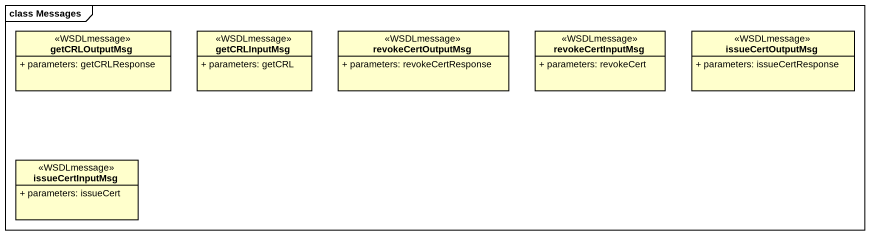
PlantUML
@startuml
mainframe class Messages
hide circle
hide empty members
skinparam classAttributeIconSize 0
class getCRLOutputMsg <<WSDLmessage>> {
  + parameters: getCRLResponse
}
class getCRLInputMsg <<WSDLmessage>> {
  + parameters: getCRL
}
class revokeCertOutputMsg <<WSDLmessage>> {
  + parameters: revokeCertResponse
}
class revokeCertInputMsg <<WSDLmessage>> {
  + parameters: revokeCert
}
class issueCertOutputMsg <<WSDLmessage>> {
  + parameters: issueCertResponse
}
class issueCertInputMsg <<WSDLmessage>> {
  + parameters: issueCert
}
@enduml
